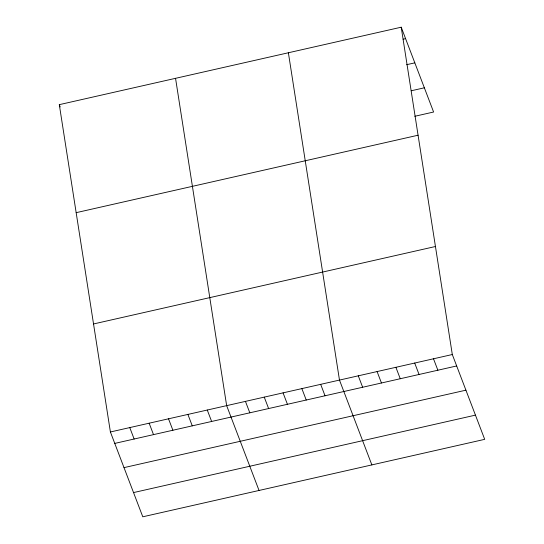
<?xml version="1.0" encoding="UTF-8"?>
<svg xmlns="http://www.w3.org/2000/svg" width="544" height="544" viewBox="0 0 544 544"><rect width="100%" height="100%" fill="white"/><g stroke="black" fill="none" stroke-linecap="round" stroke-linejoin="round"><path stroke-width="0.82" d="M401.214 27.2L452.309 354.525L484.697 439.348L142.786 516.8L110.398 431.977L59.303 104.652L401.214 27.2L433.602 112.023L414.793 116.28M403.124 39.182L405.572 38.624M406.647 64.702L414.82 62.846M411.271 90.766L424.354 87.802M76.167 212.67L418.071 135.218M93.534 323.959L435.445 246.507M110.398 431.977L452.309 354.525M114.764 443.408L456.674 365.956M124.012 467.629L465.922 390.17M133.538 492.578L475.449 415.126M433.5 358.788L437.866 370.212M414.698 363.045L419.064 374.476M395.896 367.309L400.255 378.733M377.087 371.566L381.453 382.99M358.285 375.822L362.644 387.253M371.865 464.909L339.476 380.086L288.381 52.761M320.674 384.343L325.033 395.774M301.866 388.606L306.231 400.03M283.064 392.863L287.429 404.294M264.255 397.127L268.62 408.551M245.453 401.384L249.818 412.814M259.039 490.464L226.651 405.647L175.549 78.316M207.271 410.033L211.636 421.464M187.898 414.426L192.263 425.85M59.303 104.652L60.173 106.937M168.524 418.812L172.89 430.236M149.151 423.198L153.51 434.629M129.771 427.591L134.137 439.015"/></g></svg>
